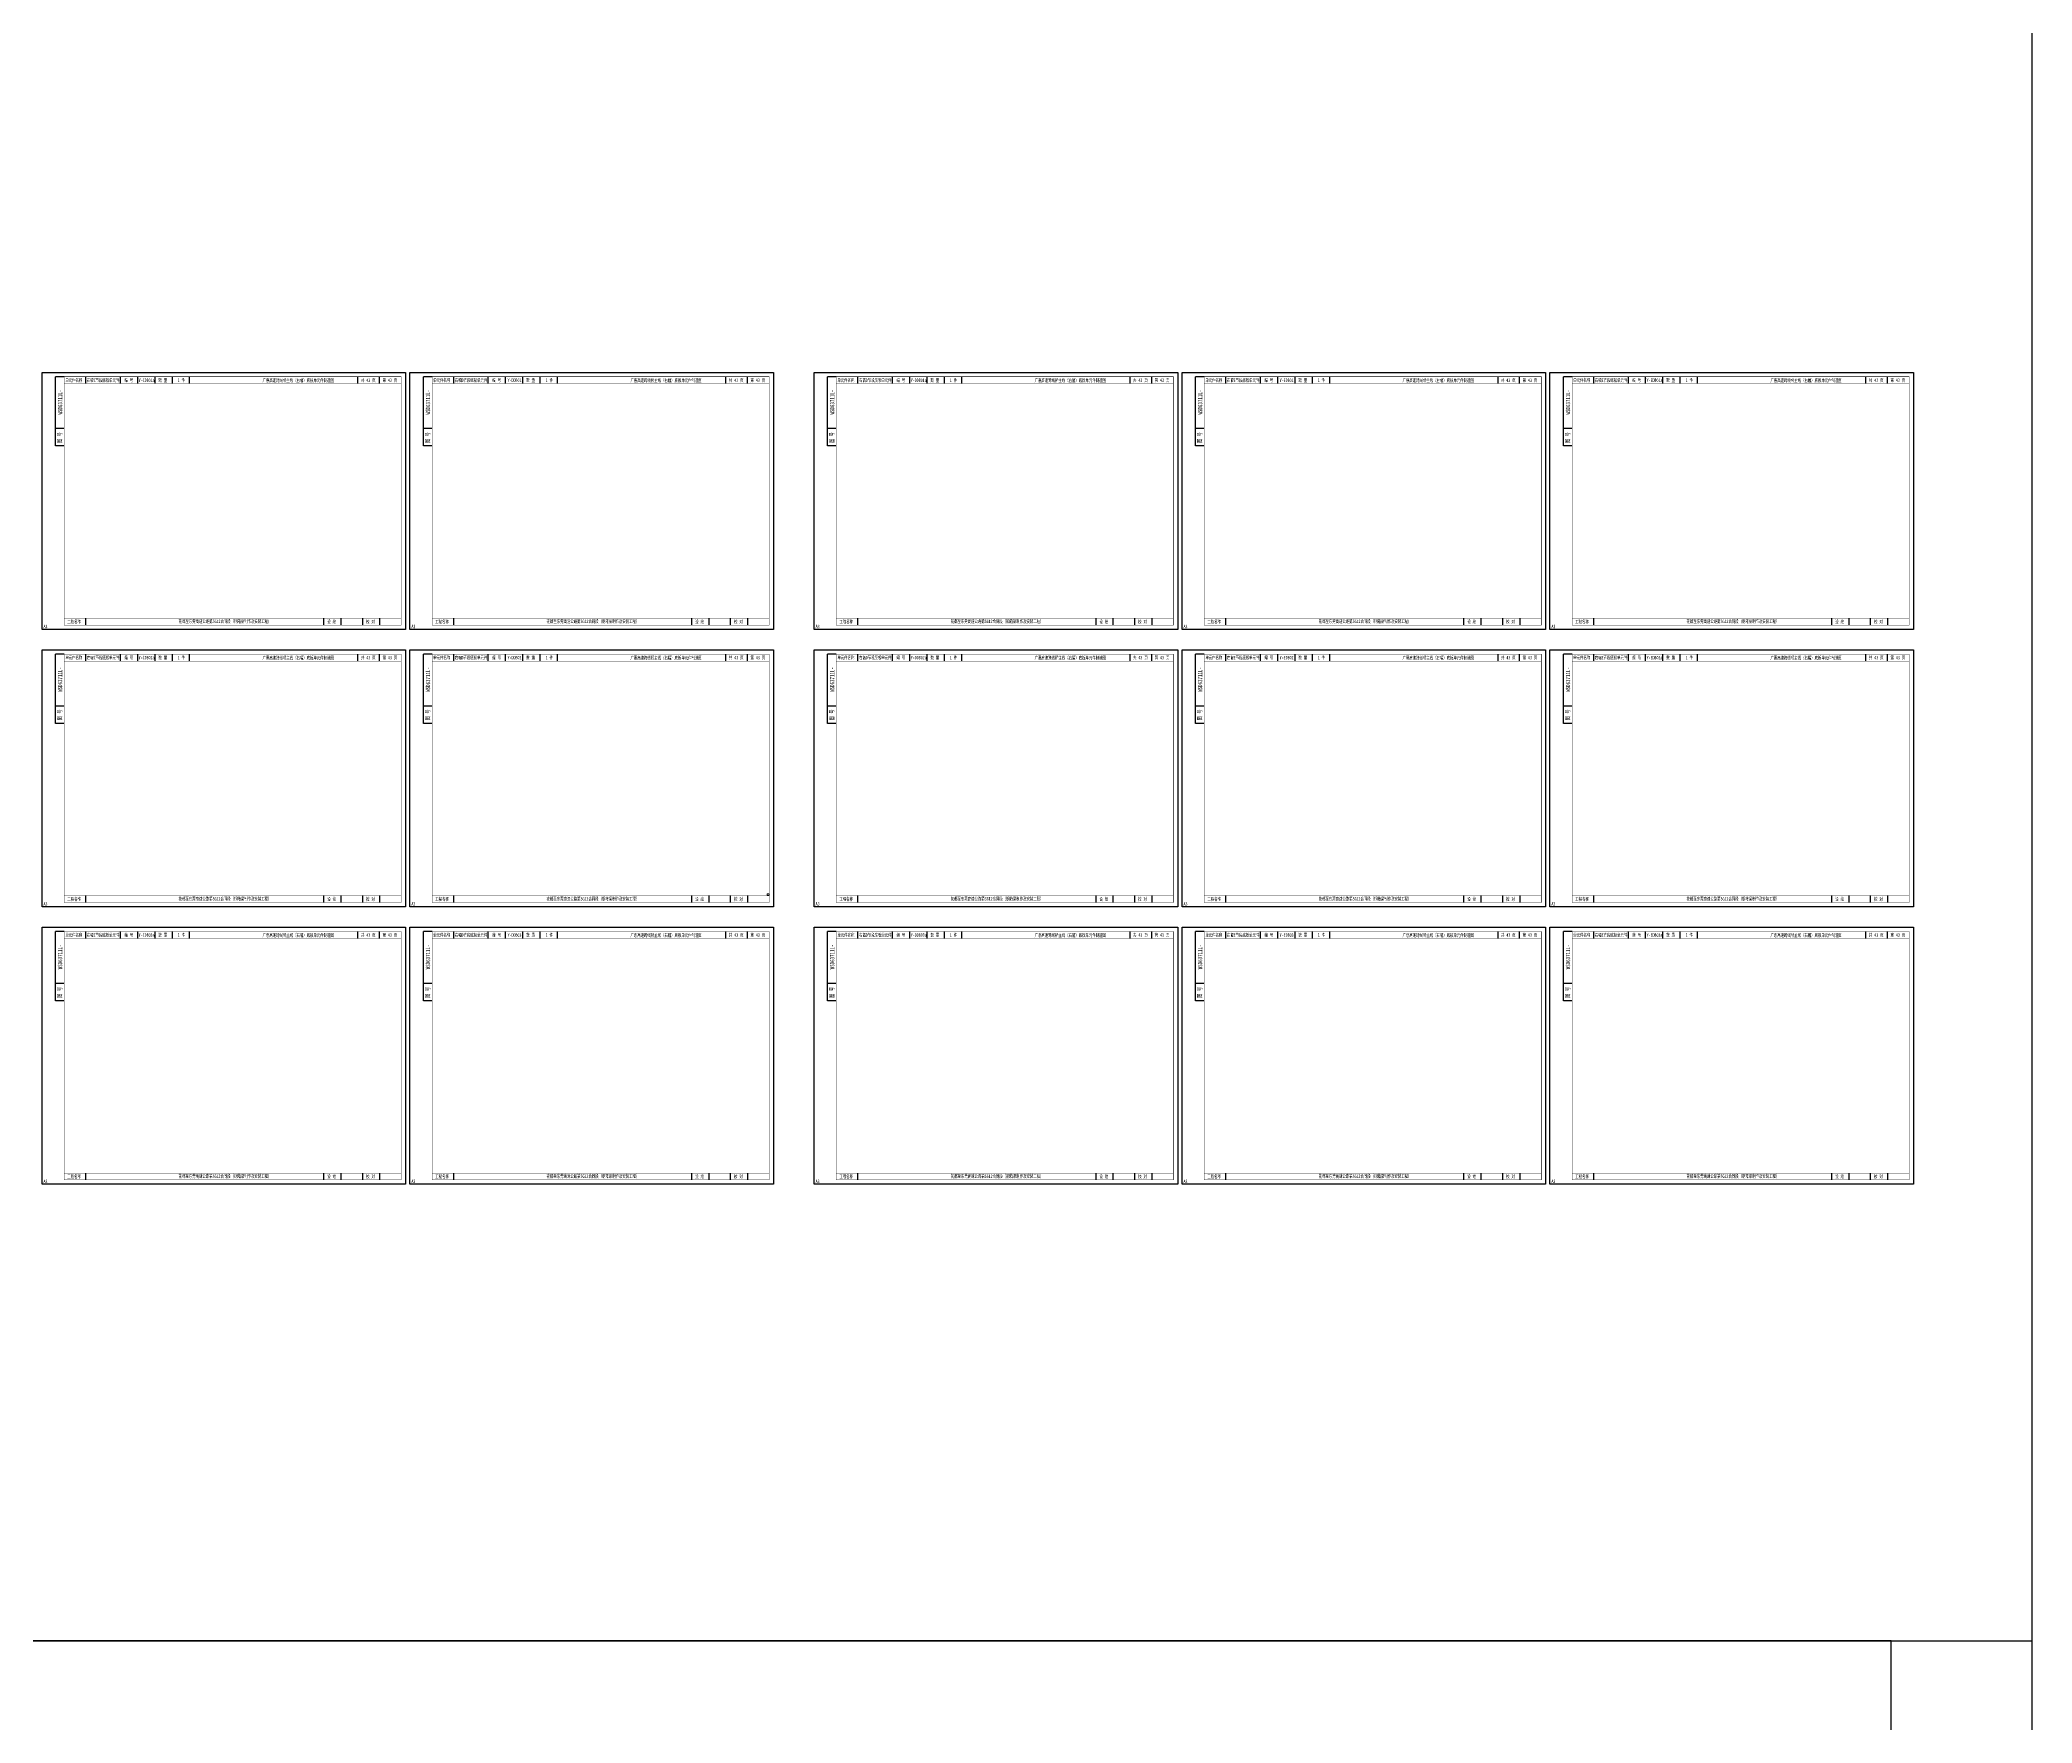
# Model space of a CAD drawing. Extents: x 1629247 to 2251351, y -601856 to -65897.
# Drawn here: x 1953490 to 2057051, y -289876 to -202354 of the extents above; entities that cross this region are included whole.
import ezdxf
from ezdxf.enums import TextEntityAlignment as Align

# ---------------------------------------------------------------- set-up
doc = ezdxf.new("R2010")
doc.units = 0
doc.header["$LTSCALE"] = 2
doc.header["$MEASUREMENT"] = 0
doc.layers.get('0').update_dxf_attribs({"linetype": 'CONTINUOUS'})
doc.layers.add('A3', color=7, linetype='CONTINUOUS')
doc.layers.add('标注层', color=3, linetype='CONTINUOUS', lineweight=13)
doc.styles.add('仿宋', font='仿宋_GB2312_1.ttf', dxfattribs={"width": 0.7})

msp = doc.modelspace()

# ---------------------------------------------------------------- linework, layer by layer
at = {"color": 7, "ltscale": 3}
for points in [[(2057050.8, -99691.1), (1629247.3, -99691.1), (1629247.3, -601856.5), (2057050.8, -601856.5)], [(1834047.6, -285588.8), (2057050.8, -285588.8), (2057050.8, -125579), (1834047.6, -125579)]]:
    msp.add_lwpolyline(points, close=True, dxfattribs=at)
at = {"color": 8, "ltscale": 3}
msp.add_lwpolyline([(1852530.5, -417867.6), (2049720.8, -417867.6), (2049720.8, -285588.8), (1852530.5, -285588.8)], close=True, dxfattribs=at)
at = {"layer": 'A3'}
for p, q in [((1954302.3, -223469.4), (1954302.3, -219869.4)), ((1954752.3, -219869.4), (1954302.3, -219869.4)), ((1955877.3, -220229.4), (1955877.3, -219869.4)), ((1957677.3, -220229.4), (1957677.3, -219869.4)), ((1958577.3, -220229.4), (1958577.3, -219869.4)), ((1959477.3, -220229.4), (1959477.3, -219869.4)), ((1960377.3, -220229.4), (1960377.3, -219869.4)), ((1961277.3, -220229.4), (1961277.3, -219869.4)), ((1970027.5, -220229.4), (1970027.5, -219869.4)), ((1971152.5, -220229.4), (1971152.5, -219869.4)), ((1973427.3, -223469.4), (1973427.3, -219869.4)), ((1973877.3, -219869.4), (1973427.3, -219869.4)), ((1975002.3, -220229.4), (1975002.3, -219869.4)), ((1976802.3, -220229.4), (1976802.3, -219869.4)), ((1977702.3, -220229.4), (1977702.3, -219869.4)), ((1978602.3, -220229.4), (1978602.3, -219869.4)), ((1979502.3, -220229.4), (1979502.3, -219869.4)), ((1980402.3, -220229.4), (1980402.3, -219869.4)), ((1989152.5, -220229.4), (1989152.5, -219869.4)), ((1990277.5, -220229.4), (1990277.5, -219869.4)), ((1994435.8, -223469.4), (1994435.8, -219869.4)), ((1994885.8, -219869.4), (1994435.8, -219869.4)), ((1996010.8, -220229.4), (1996010.8, -219869.4)), ((1997810.8, -220229.4), (1997810.8, -219869.4)), ((1998710.8, -220229.4), (1998710.8, -219869.4)), ((1999610.8, -220229.4), (1999610.8, -219869.4)), ((2000510.8, -220229.4), (2000510.8, -219869.4)), ((2001410.8, -220229.4), (2001410.8, -219869.4)), ((2010161, -220229.4), (2010161, -219869.4)), ((2011286, -220229.4), (2011286, -219869.4)), ((2013560.8, -223469.4), (2013560.8, -219869.4)), ((2014010.8, -219869.4), (2013560.8, -219869.4)), ((2015135.8, -220229.4), (2015135.8, -219869.4)), ((2016935.8, -220229.4), (2016935.8, -219869.4)), ((2017835.8, -220229.4), (2017835.8, -219869.4)), ((2018735.8, -220229.4), (2018735.8, -219869.4)), ((2019635.8, -220229.4), (2019635.8, -219869.4)), ((2020535.8, -220229.4), (2020535.8, -219869.4)), ((2029286, -220229.4), (2029286, -219869.4)), ((2030411, -220229.4), (2030411, -219869.4)), ((2032685.8, -223469.4), (2032685.8, -219869.4)), ((2033135.8, -219869.4), (2032685.8, -219869.4)), ((2034260.8, -220229.4), (2034260.8, -219869.4)), ((2036060.8, -220229.4), (2036060.8, -219869.4)), ((2036960.8, -220229.4), (2036960.8, -219869.4)), ((2037860.8, -220229.4), (2037860.8, -219869.4)), ((2038760.8, -220229.4), (2038760.8, -219869.4)), ((2039660.8, -220229.4), (2039660.8, -219869.4)), ((2048411, -220229.4), (2048411, -219869.4)), ((2049536, -220229.4), (2049536, -219869.4)), ((1954752.3, -222569.4), (1954302.3, -222569.4)), ((1973877.3, -222569.4), (1973427.3, -222569.4)), ((1994885.8, -222569.4), (1994435.8, -222569.4)), ((2014010.8, -222569.4), (2013560.8, -222569.4)), ((2033135.8, -222569.4), (2032685.8, -222569.4)), ((1954752.3, -223469.4), (1954302.3, -223469.4)), ((1973877.3, -223469.4), (1973427.3, -223469.4)), ((1994885.8, -223469.4), (1994435.8, -223469.4)), ((2014010.8, -223469.4), (2013560.8, -223469.4)), ((2033135.8, -223469.4), (2032685.8, -223469.4)), ((1955877.3, -232784.4), (1955877.3, -232424.4)), ((1968256.8, -232784.4), (1968256.8, -232424.4)), ((1969156.8, -232784.4), (1969156.8, -232424.4)), ((1970271, -232784.4), (1970271, -232424.4)), ((1971171, -232784.4), (1971171, -232424.4)), ((1975002.3, -232784.4), (1975002.3, -232424.4)), ((1987381.8, -232784.4), (1987381.8, -232424.4)), ((1988281.8, -232784.4), (1988281.8, -232424.4)), ((1989396, -232784.4), (1989396, -232424.4)), ((1990296, -232784.4), (1990296, -232424.4)), ((1996010.8, -232784.4), (1996010.8, -232424.4)), ((2008390.2, -232784.4), (2008390.2, -232424.4)), ((2009290.2, -232784.4), (2009290.2, -232424.4)), ((2010404.5, -232784.4), (2010404.5, -232424.4)), ((2011304.5, -232784.4), (2011304.5, -232424.4)), ((2015135.8, -232784.4), (2015135.8, -232424.4)), ((2027515.2, -232784.4), (2027515.2, -232424.4)), ((2028415.2, -232784.4), (2028415.2, -232424.4)), ((2029529.5, -232784.4), (2029529.5, -232424.4)), ((2030429.5, -232784.4), (2030429.5, -232424.4)), ((2034260.8, -232784.4), (2034260.8, -232424.4)), ((2046640.2, -232784.4), (2046640.2, -232424.4)), ((2047540.2, -232784.4), (2047540.2, -232424.4)), ((2048654.5, -232784.4), (2048654.5, -232424.4)), ((2049554.5, -232784.4), (2049554.5, -232424.4)), ((1954302.3, -237893.4), (1954302.3, -234293.4)), ((1954752.3, -234293.4), (1954302.3, -234293.4)), ((1955877.3, -234653.4), (1955877.3, -234293.4)), ((1957677.3, -234653.4), (1957677.3, -234293.4)), ((1958577.3, -234653.4), (1958577.3, -234293.4)), ((1959477.3, -234653.4), (1959477.3, -234293.4)), ((1960377.3, -234653.4), (1960377.3, -234293.4)), ((1961277.3, -234653.4), (1961277.3, -234293.4)), ((1970027.5, -234653.4), (1970027.5, -234293.4)), ((1971152.5, -234653.4), (1971152.5, -234293.4)), ((1973427.3, -237893.4), (1973427.3, -234293.4)), ((1973877.3, -234293.4), (1973427.3, -234293.4)), ((1975002.3, -234653.4), (1975002.3, -234293.4)), ((1976802.3, -234653.4), (1976802.3, -234293.4)), ((1977702.3, -234653.4), (1977702.3, -234293.4)), ((1978602.3, -234653.4), (1978602.3, -234293.4)), ((1979502.3, -234653.4), (1979502.3, -234293.4)), ((1980402.3, -234653.4), (1980402.3, -234293.4)), ((1989152.5, -234653.4), (1989152.5, -234293.4)), ((1990277.5, -234653.4), (1990277.5, -234293.4)), ((1994435.8, -237893.4), (1994435.8, -234293.4)), ((1994885.8, -234293.4), (1994435.8, -234293.4)), ((1996010.8, -234653.4), (1996010.8, -234293.4)), ((1997810.8, -234653.4), (1997810.8, -234293.4)), ((1998710.8, -234653.4), (1998710.8, -234293.4)), ((1999610.8, -234653.4), (1999610.8, -234293.4)), ((2000510.8, -234653.4), (2000510.8, -234293.4)), ((2001410.8, -234653.4), (2001410.8, -234293.4)), ((2010161, -234653.4), (2010161, -234293.4)), ((2011286, -234653.4), (2011286, -234293.4)), ((2013560.8, -237893.4), (2013560.8, -234293.4)), ((2014010.8, -234293.4), (2013560.8, -234293.4)), ((2015135.8, -234653.4), (2015135.8, -234293.4)), ((2016935.8, -234653.4), (2016935.8, -234293.4)), ((2017835.8, -234653.4), (2017835.8, -234293.4)), ((2018735.8, -234653.4), (2018735.8, -234293.4)), ((2019635.8, -234653.4), (2019635.8, -234293.4)), ((2020535.8, -234653.4), (2020535.8, -234293.4)), ((2029286, -234653.4), (2029286, -234293.4)), ((2030411, -234653.4), (2030411, -234293.4)), ((2032685.8, -237893.4), (2032685.8, -234293.4)), ((2033135.8, -234293.4), (2032685.8, -234293.4)), ((2034260.8, -234653.4), (2034260.8, -234293.4)), ((2036060.8, -234653.4), (2036060.8, -234293.4)), ((2036960.8, -234653.4), (2036960.8, -234293.4)), ((2037860.8, -234653.4), (2037860.8, -234293.4)), ((2038760.8, -234653.4), (2038760.8, -234293.4)), ((2039660.8, -234653.4), (2039660.8, -234293.4)), ((2048411, -234653.4), (2048411, -234293.4)), ((2049536, -234653.4), (2049536, -234293.4)), ((1954752.3, -236993.4), (1954302.3, -236993.4)), ((1973877.3, -236993.4), (1973427.3, -236993.4)), ((1994885.8, -236993.4), (1994435.8, -236993.4)), ((2014010.8, -236993.4), (2013560.8, -236993.4)), ((2033135.8, -236993.4), (2032685.8, -236993.4)), ((1954752.3, -237893.4), (1954302.3, -237893.4)), ((1973877.3, -237893.4), (1973427.3, -237893.4)), ((1994885.8, -237893.4), (1994435.8, -237893.4)), ((2014010.8, -237893.4), (2013560.8, -237893.4)), ((2033135.8, -237893.4), (2032685.8, -237893.4)), ((1955877.3, -247208.4), (1955877.3, -246848.4)), ((1968256.8, -247208.4), (1968256.8, -246848.4)), ((1969156.8, -247208.4), (1969156.8, -246848.4)), ((1970271, -247208.4), (1970271, -246848.4)), ((1971171, -247208.4), (1971171, -246848.4)), ((1975002.3, -247208.4), (1975002.3, -246848.4)), ((1987381.8, -247208.4), (1987381.8, -246848.4)), ((1988281.8, -247208.4), (1988281.8, -246848.4)), ((1989396, -247208.4), (1989396, -246848.4)), ((1990296, -247208.4), (1990296, -246848.4)), ((1996010.8, -247208.4), (1996010.8, -246848.4)), ((2008390.2, -247208.4), (2008390.2, -246848.4)), ((2009290.2, -247208.4), (2009290.2, -246848.4)), ((2010404.5, -247208.4), (2010404.5, -246848.4)), ((2011304.5, -247208.4), (2011304.5, -246848.4)), ((2015135.8, -247208.4), (2015135.8, -246848.4)), ((2027515.2, -247208.4), (2027515.2, -246848.4)), ((2028415.2, -247208.4), (2028415.2, -246848.4)), ((2029529.5, -247208.4), (2029529.5, -246848.4)), ((2030429.5, -247208.4), (2030429.5, -246848.4)), ((2034260.8, -247208.4), (2034260.8, -246848.4)), ((2046640.2, -247208.4), (2046640.2, -246848.4)), ((2047540.2, -247208.4), (2047540.2, -246848.4)), ((2048654.5, -247208.4), (2048654.5, -246848.4)), ((2049554.5, -247208.4), (2049554.5, -246848.4)), ((1954302.3, -252317.3), (1954302.3, -248717.3)), ((1954752.3, -248717.3), (1954302.3, -248717.3)), ((1955877.3, -249077.3), (1955877.3, -248717.3)), ((1957677.3, -249077.3), (1957677.3, -248717.3)), ((1958577.3, -249077.3), (1958577.3, -248717.3)), ((1959477.3, -249077.3), (1959477.3, -248717.3)), ((1960377.3, -249077.3), (1960377.3, -248717.3)), ((1961277.3, -249077.3), (1961277.3, -248717.3)), ((1970027.5, -249077.3), (1970027.5, -248717.3)), ((1971152.5, -249077.3), (1971152.5, -248717.3)), ((1973427.3, -252317.3), (1973427.3, -248717.3)), ((1973877.3, -248717.3), (1973427.3, -248717.3)), ((1975002.3, -249077.3), (1975002.3, -248717.3)), ((1976802.3, -249077.3), (1976802.3, -248717.3)), ((1977702.3, -249077.3), (1977702.3, -248717.3)), ((1978602.3, -249077.3), (1978602.3, -248717.3)), ((1979502.3, -249077.3), (1979502.3, -248717.3)), ((1980402.3, -249077.3), (1980402.3, -248717.3)), ((1989152.5, -249077.3), (1989152.5, -248717.3)), ((1990277.5, -249077.3), (1990277.5, -248717.3)), ((1994435.8, -252317.3), (1994435.8, -248717.3)), ((1994885.8, -248717.3), (1994435.8, -248717.3)), ((1996010.8, -249077.3), (1996010.8, -248717.3)), ((1997810.8, -249077.3), (1997810.8, -248717.3)), ((1998710.8, -249077.3), (1998710.8, -248717.3)), ((1999610.8, -249077.3), (1999610.8, -248717.3)), ((2000510.8, -249077.3), (2000510.8, -248717.3)), ((2001410.8, -249077.3), (2001410.8, -248717.3)), ((2010161, -249077.3), (2010161, -248717.3)), ((2011286, -249077.3), (2011286, -248717.3)), ((2013560.8, -252317.3), (2013560.8, -248717.3)), ((2014010.8, -248717.3), (2013560.8, -248717.3)), ((2015135.8, -249077.3), (2015135.8, -248717.3)), ((2016935.8, -249077.3), (2016935.8, -248717.3)), ((2017835.8, -249077.3), (2017835.8, -248717.3)), ((2018735.8, -249077.3), (2018735.8, -248717.3)), ((2019635.8, -249077.3), (2019635.8, -248717.3)), ((2020535.8, -249077.3), (2020535.8, -248717.3)), ((2029286, -249077.3), (2029286, -248717.3)), ((2030411, -249077.3), (2030411, -248717.3)), ((2032685.8, -252317.3), (2032685.8, -248717.3)), ((2033135.8, -248717.3), (2032685.8, -248717.3)), ((2034260.8, -249077.3), (2034260.8, -248717.3)), ((2036060.8, -249077.3), (2036060.8, -248717.3)), ((2036960.8, -249077.3), (2036960.8, -248717.3)), ((2037860.8, -249077.3), (2037860.8, -248717.3)), ((2038760.8, -249077.3), (2038760.8, -248717.3)), ((2039660.8, -249077.3), (2039660.8, -248717.3)), ((2048411, -249077.3), (2048411, -248717.3)), ((2049536, -249077.3), (2049536, -248717.3)), ((1954752.3, -251417.3), (1954302.3, -251417.3)), ((1973877.3, -251417.3), (1973427.3, -251417.3)), ((1994885.8, -251417.3), (1994435.8, -251417.3)), ((2014010.8, -251417.3), (2013560.8, -251417.3)), ((2033135.8, -251417.3), (2032685.8, -251417.3)), ((1954752.3, -252317.3), (1954302.3, -252317.3)), ((1973877.3, -252317.3), (1973427.3, -252317.3)), ((1994885.8, -252317.3), (1994435.8, -252317.3)), ((2014010.8, -252317.3), (2013560.8, -252317.3)), ((2033135.8, -252317.3), (2032685.8, -252317.3)), ((1955877.3, -261632.3), (1955877.3, -261272.3)), ((1968256.8, -261632.3), (1968256.8, -261272.3)), ((1969156.8, -261632.3), (1969156.8, -261272.3)), ((1970271, -261632.3), (1970271, -261272.3)), ((1971171, -261632.3), (1971171, -261272.3)), ((1975002.3, -261632.3), (1975002.3, -261272.3)), ((1987381.8, -261632.3), (1987381.8, -261272.3)), ((1988281.8, -261632.3), (1988281.8, -261272.3)), ((1989396, -261632.3), (1989396, -261272.3)), ((1990296, -261632.3), (1990296, -261272.3)), ((1996010.8, -261632.3), (1996010.8, -261272.3)), ((2008390.2, -261632.3), (2008390.2, -261272.3)), ((2009290.2, -261632.3), (2009290.2, -261272.3)), ((2010404.5, -261632.3), (2010404.5, -261272.3)), ((2011304.5, -261632.3), (2011304.5, -261272.3)), ((2015135.8, -261632.3), (2015135.8, -261272.3)), ((2027515.2, -261632.3), (2027515.2, -261272.3)), ((2028415.2, -261632.3), (2028415.2, -261272.3)), ((2029529.5, -261632.3), (2029529.5, -261272.3)), ((2030429.5, -261632.3), (2030429.5, -261272.3)), ((2034260.8, -261632.3), (2034260.8, -261272.3)), ((2046640.2, -261632.3), (2046640.2, -261272.3)), ((2047540.2, -261632.3), (2047540.2, -261272.3)), ((2048654.5, -261632.3), (2048654.5, -261272.3)), ((2049554.5, -261632.3), (2049554.5, -261272.3))]:
    msp.add_line(p, q, dxfattribs=at)
for points in [[(1972502.5, -219644.4), (1972502.5, -233009.4), (1953602.5, -233009.4), (1953602.5, -219644.4)], [(1991627.5, -219644.4), (1991627.5, -233009.4), (1972727.5, -233009.4), (1972727.5, -219644.4)], [(2012636, -219644.4), (2012636, -233009.4), (1993736, -233009.4), (1993736, -219644.4)], [(2031761, -219644.4), (2031761, -233009.4), (2012861, -233009.4), (2012861, -219644.4)], [(2050886, -219644.4), (2050886, -233009.4), (2031986, -233009.4), (2031986, -219644.4)], [(1972502.5, -234068.4), (1972502.5, -247433.4), (1953602.5, -247433.4), (1953602.5, -234068.4)], [(1991627.5, -234068.4), (1991627.5, -247433.4), (1972727.5, -247433.4), (1972727.5, -234068.4)], [(2012636, -234068.4), (2012636, -247433.4), (1993736, -247433.4), (1993736, -234068.4)], [(2031761, -234068.4), (2031761, -247433.4), (2012861, -247433.4), (2012861, -234068.4)], [(2050886, -234068.4), (2050886, -247433.4), (2031986, -247433.4), (2031986, -234068.4)], [(1972502.5, -248492.3), (1972502.5, -261857.3), (1953602.5, -261857.3), (1953602.5, -248492.3)], [(1991627.5, -248492.3), (1991627.5, -261857.3), (1972727.5, -261857.3), (1972727.5, -248492.3)], [(2012636, -248492.3), (2012636, -261857.3), (1993736, -261857.3), (1993736, -248492.3)], [(2031761, -248492.3), (2031761, -261857.3), (2012861, -261857.3), (2012861, -248492.3)], [(2050886, -248492.3), (2050886, -261857.3), (2031986, -261857.3), (2031986, -248492.3)]]:
    msp.add_lwpolyline(points, close=True, dxfattribs=at)
for points, const_width in [([(1954752.3, -219869.4), (1972277.5, -219869.4), (1972277.5, -232784.4), (1954752.3, -232784.4), (1954752.3, -219869.4)], 22.5), ([(1954752.3, -220229.4), (1972277.5, -220229.4)], 18), ([(1973877.3, -219869.4), (1991402.5, -219869.4), (1991402.5, -232784.4), (1973877.3, -232784.4), (1973877.3, -219869.4)], 22.5), ([(1973877.3, -220229.4), (1991402.5, -220229.4)], 18), ([(1994885.8, -219869.4), (2012411, -219869.4), (2012411, -232784.4), (1994885.8, -232784.4), (1994885.8, -219869.4)], 22.5), ([(1994885.8, -220229.4), (2012411, -220229.4)], 18), ([(2014010.8, -219869.4), (2031536, -219869.4), (2031536, -232784.4), (2014010.8, -232784.4), (2014010.8, -219869.4)], 22.5), ([(2014010.8, -220229.4), (2031536, -220229.4)], 18), ([(2033135.8, -219869.4), (2050661, -219869.4), (2050661, -232784.4), (2033135.8, -232784.4), (2033135.8, -219869.4)], 22.5), ([(2033135.8, -220229.4), (2050661, -220229.4)], 18), ([(1954752.3, -232424.4), (1972277.5, -232424.4)], 18), ([(1973877.3, -232424.4), (1991402.5, -232424.4)], 18), ([(1994885.8, -232424.4), (2012411, -232424.4)], 18), ([(2014010.8, -232424.4), (2031536, -232424.4)], 18), ([(2033135.8, -232424.4), (2050661, -232424.4)], 18), ([(1954752.3, -234293.4), (1972277.5, -234293.4), (1972277.5, -247208.4), (1954752.3, -247208.4), (1954752.3, -234293.4)], 22.5), ([(1954752.3, -234653.4), (1972277.5, -234653.4)], 18), ([(1973877.3, -234293.4), (1991402.5, -234293.4), (1991402.5, -247208.4), (1973877.3, -247208.4), (1973877.3, -234293.4)], 22.5), ([(1973877.3, -234653.4), (1991402.5, -234653.4)], 18), ([(1994885.8, -234293.4), (2012411, -234293.4), (2012411, -247208.4), (1994885.8, -247208.4), (1994885.8, -234293.4)], 22.5), ([(1994885.8, -234653.4), (2012411, -234653.4)], 18), ([(2014010.8, -234293.4), (2031536, -234293.4), (2031536, -247208.4), (2014010.8, -247208.4), (2014010.8, -234293.4)], 22.5), ([(2014010.8, -234653.4), (2031536, -234653.4)], 18), ([(2033135.8, -234293.4), (2050661, -234293.4), (2050661, -247208.4), (2033135.8, -247208.4), (2033135.8, -234293.4)], 22.5), ([(2033135.8, -234653.4), (2050661, -234653.4)], 18), ([(1954752.3, -246848.4), (1972277.5, -246848.4)], 18), ([(1973877.3, -246848.4), (1991402.5, -246848.4)], 18), ([(1994885.8, -246848.4), (2012411, -246848.4)], 18), ([(2014010.8, -246848.4), (2031536, -246848.4)], 18), ([(2033135.8, -246848.4), (2050661, -246848.4)], 18), ([(1954752.3, -248717.3), (1972277.5, -248717.3), (1972277.5, -261632.3), (1954752.3, -261632.3), (1954752.3, -248717.3)], 22.5), ([(1954752.3, -249077.3), (1972277.5, -249077.3)], 18), ([(1973877.3, -248717.3), (1991402.5, -248717.3), (1991402.5, -261632.3), (1973877.3, -261632.3), (1973877.3, -248717.3)], 22.5), ([(1973877.3, -249077.3), (1991402.5, -249077.3)], 18), ([(1994885.8, -248717.3), (2012411, -248717.3), (2012411, -261632.3), (1994885.8, -261632.3), (1994885.8, -248717.3)], 22.5), ([(1994885.8, -249077.3), (2012411, -249077.3)], 18), ([(2014010.8, -248717.3), (2031536, -248717.3), (2031536, -261632.3), (2014010.8, -261632.3), (2014010.8, -248717.3)], 22.5), ([(2014010.8, -249077.3), (2031536, -249077.3)], 18), ([(2033135.8, -248717.3), (2050661, -248717.3), (2050661, -261632.3), (2033135.8, -261632.3), (2033135.8, -248717.3)], 22.5), ([(2033135.8, -249077.3), (2050661, -249077.3)], 18), ([(1954752.3, -261272.3), (1972277.5, -261272.3)], 18), ([(1973877.3, -261272.3), (1991402.5, -261272.3)], 18), ([(1994885.8, -261272.3), (2012411, -261272.3)], 18), ([(2014010.8, -261272.3), (2031536, -261272.3)], 18), ([(2033135.8, -261272.3), (2050661, -261272.3)], 18)]:
    msp.add_lwpolyline(points, dxfattribs=dict(at, const_width=const_width))
at = {"layer": '标注层', "color": 7}
msp.add_lwpolyline([(1991402.5, -246848.4), (1991302.5, -246848.4), (1991302.5, -246748.4), (1991402.5, -246748.4)], close=True, dxfattribs=at)

# ---------------------------------------------------------------- texts
at = {"layer": 'A3', "color": 7, "linetype": 'Continuous', "style": '仿宋', "width": 0.7}
for s, p in [('单元件名称', (1954814.8, -220139.6)), ('编 号', (1957883.2, -220139.6)), ('数 量', (1959649.7, -220139.6)), ('共 43 页', (1970179.8, -220139.6)), ('第 43 页', (1971304.8, -220139.6)), ('单元件名称', (1973939.8, -220139.6)), ('编 号', (1977008.2, -220139.6)), ('数 量', (1978774.7, -220139.6)), ('共 43 页', (1989304.8, -220139.6)), ('第 43 页', (1990429.8, -220139.6)), ('单元件名称', (1994948.3, -220139.6)), ('编 号', (1998016.7, -220139.6)), ('数 量', (1999783.1, -220139.6)), ('共 43 页', (2010313.3, -220139.6)), ('第 43 页', (2011438.3, -220139.6)), ('单元件名称', (2014073.3, -220139.6)), ('编 号', (2017141.7, -220139.6)), ('数 量', (2018908.1, -220139.6)), ('共 43 页', (2029438.3, -220139.6)), ('第 43 页', (2030563.3, -220139.6)), ('单元件名称', (2033198.3, -220139.6)), ('编 号', (2036266.7, -220139.6)), ('数 量', (2038033.1, -220139.6)), ('共 43 页', (2048563.3, -220139.6)), ('第 43 页', (2049688.3, -220139.6)), ('工程名称', (1954917.9, -232694.6)), ('花都至东莞高速公路第SG12合同段（钢箱梁制作及安装工程）', (1960704, -232676.9)), ('设 绘', (1968432.3, -232694.6)), ('校 对', (1970446.6, -232694.6)), ('工程名称', (1974042.9, -232694.6)), ('花都至东莞高速公路第SG12合同段（钢箱梁制作及安装工程）', (1979829, -232676.9)), ('设 绘', (1987557.3, -232694.6)), ('校 对', (1989571.6, -232694.6)), ('工程名称', (1995051.4, -232694.6)), ('花都至东莞高速公路第SG12合同段（钢箱梁制作及安装工程）', (2000837.5, -232676.9)), ('设 绘', (2008565.8, -232694.6)), ('校 对', (2010580, -232694.6)), ('工程名称', (2014176.4, -232694.6)), ('花都至东莞高速公路第SG12合同段（钢箱梁制作及安装工程）', (2019962.5, -232676.9)), ('设 绘', (2027690.8, -232694.6)), ('校 对', (2029705, -232694.6)), ('工程名称', (2033301.4, -232694.6)), ('花都至东莞高速公路第SG12合同段（钢箱梁制作及安装工程）', (2039087.5, -232676.9)), ('设 绘', (2046815.8, -232694.6)), ('校 对', (2048830, -232694.6)), ('单元件名称', (1954814.8, -234563.5)), ('编 号', (1957883.2, -234563.5)), ('数 量', (1959649.7, -234563.5)), ('共 43 页', (1970179.8, -234563.5)), ('第 43 页', (1971304.8, -234563.5)), ('单元件名称', (1973939.8, -234563.5)), ('编 号', (1977008.2, -234563.5)), ('数 量', (1978774.7, -234563.5)), ('共 43 页', (1989304.8, -234563.5)), ('第 43 页', (1990429.8, -234563.5)), ('单元件名称', (1994948.3, -234563.5)), ('编 号', (1998016.7, -234563.5)), ('数 量', (1999783.1, -234563.5)), ('共 43 页', (2010313.3, -234563.5)), ('第 43 页', (2011438.3, -234563.5)), ('单元件名称', (2014073.3, -234563.5)), ('编 号', (2017141.7, -234563.5)), ('数 量', (2018908.1, -234563.5)), ('共 43 页', (2029438.3, -234563.5)), ('第 43 页', (2030563.3, -234563.5)), ('单元件名称', (2033198.3, -234563.5)), ('编 号', (2036266.7, -234563.5)), ('数 量', (2038033.1, -234563.5)), ('共 43 页', (2048563.3, -234563.5)), ('第 43 页', (2049688.3, -234563.5)), ('工程名称', (1954917.9, -247118.5)), ('花都至东莞高速公路第SG12合同段（钢箱梁制作及安装工程）', (1960704, -247100.8)), ('设 绘', (1968432.3, -247118.5)), ('校 对', (1970446.6, -247118.5)), ('工程名称', (1974042.9, -247118.5)), ('花都至东莞高速公路第SG12合同段（钢箱梁制作及安装工程）', (1979829, -247100.8)), ('设 绘', (1987557.3, -247118.5)), ('校 对', (1989571.6, -247118.5)), ('工程名称', (1995051.4, -247118.5)), ('花都至东莞高速公路第SG12合同段（钢箱梁制作及安装工程）', (2000837.5, -247100.8)), ('设 绘', (2008565.8, -247118.5)), ('校 对', (2010580, -247118.5)), ('工程名称', (2014176.4, -247118.5)), ('花都至东莞高速公路第SG12合同段（钢箱梁制作及安装工程）', (2019962.5, -247100.8)), ('设 绘', (2027690.8, -247118.5)), ('校 对', (2029705, -247118.5)), ('工程名称', (2033301.4, -247118.5)), ('花都至东莞高速公路第SG12合同段（钢箱梁制作及安装工程）', (2039087.5, -247100.8)), ('设 绘', (2046815.8, -247118.5)), ('校 对', (2048830, -247118.5)), ('单元件名称', (1954814.8, -248987.5)), ('编 号', (1957883.2, -248987.5)), ('数 量', (1959649.7, -248987.5)), ('共 43 页', (1970179.8, -248987.5)), ('第 43 页', (1971304.8, -248987.5)), ('单元件名称', (1973939.8, -248987.5)), ('编 号', (1977008.2, -248987.5)), ('数 量', (1978774.7, -248987.5)), ('共 43 页', (1989304.8, -248987.5)), ('第 43 页', (1990429.8, -248987.5)), ('单元件名称', (1994948.3, -248987.5)), ('编 号', (1998016.7, -248987.5)), ('数 量', (1999783.1, -248987.5)), ('共 43 页', (2010313.3, -248987.5)), ('第 43 页', (2011438.3, -248987.5)), ('单元件名称', (2014073.3, -248987.5)), ('编 号', (2017141.7, -248987.5)), ('数 量', (2018908.1, -248987.5)), ('共 43 页', (2029438.3, -248987.5)), ('第 43 页', (2030563.3, -248987.5)), ('单元件名称', (2033198.3, -248987.5)), ('编 号', (2036266.7, -248987.5)), ('数 量', (2038033.1, -248987.5)), ('共 43 页', (2048563.3, -248987.5)), ('第 43 页', (2049688.3, -248987.5)), ('工程名称', (1954917.9, -261542.5)), ('花都至东莞高速公路第SG12合同段（钢箱梁制作及安装工程）', (1960704, -261524.8)), ('设 绘', (1968432.3, -261542.5)), ('校 对', (1970446.6, -261542.5)), ('工程名称', (1974042.9, -261542.5)), ('花都至东莞高速公路第SG12合同段（钢箱梁制作及安装工程）', (1979829, -261524.8)), ('设 绘', (1987557.3, -261542.5)), ('校 对', (1989571.6, -261542.5)), ('工程名称', (1995051.4, -261542.5)), ('花都至东莞高速公路第SG12合同段（钢箱梁制作及安装工程）', (2000837.5, -261524.8)), ('设 绘', (2008565.8, -261542.5)), ('校 对', (2010580, -261542.5)), ('工程名称', (2014176.4, -261542.5)), ('花都至东莞高速公路第SG12合同段（钢箱梁制作及安装工程）', (2019962.5, -261524.8)), ('设 绘', (2027690.8, -261542.5)), ('校 对', (2029705, -261542.5)), ('工程名称', (2033301.4, -261542.5)), ('花都至东莞高速公路第SG12合同段（钢箱梁制作及安装工程）', (2039087.5, -261524.8)), ('设 绘', (2046815.8, -261542.5)), ('校 对', (2048830, -261542.5))]:
    msp.add_text(s, height=180, dxfattribs=at).set_placement(p)
at = {"layer": 'A3', "color": 6, "linetype": 'Continuous', "style": '仿宋', "width": 0.7}
for s, p in [('右幅C节段底板单元件', (1956779.4, -220139.6)), ('Y-CDB01a', (1959037.9, -220139.6)), ('1 件', (1960847.1, -220139.6)), ('右幅D节段底板单元件', (1975904.4, -220139.6)), ('Y-DDB01', (1978162.9, -220139.6)), ('1 件', (1979972.1, -220139.6)), ('右幅D节段底板单元件', (1996912.9, -220139.6)), ('Y-DDB01a', (1999171.4, -220139.6)), ('1 件', (2000980.6, -220139.6)), ('右幅E节段底板单元件', (2016037.9, -220139.6)), ('Y-EDB01', (2018296.4, -220139.6)), ('1 件', (2020105.6, -220139.6)), ('右幅E节段底板单元件', (2035162.9, -220139.6)), ('Y-EDB01a', (2037421.4, -220139.6)), ('1 件', (2039230.6, -220139.6)), ('右幅C节段底板单元件', (1956779.4, -234563.5)), ('Y-CDB02a', (1959037.9, -234563.5)), ('1 件', (1960847.1, -234563.5)), ('右幅D节段底板单元件', (1975904.4, -234563.5)), ('Y-DDB02', (1978162.9, -234563.5)), ('1 件', (1979972.1, -234563.5)), ('右幅D节段底板单元件', (1996912.9, -234563.5)), ('Y-DDB02a', (1999171.4, -234563.5)), ('1 件', (2000980.6, -234563.5)), ('右幅E节段底板单元件', (2016037.9, -234563.5)), ('Y-EDB02', (2018296.4, -234563.5)), ('1 件', (2020105.6, -234563.5)), ('右幅E节段底板单元件', (2035162.9, -234563.5)), ('Y-EDB02a', (2037421.4, -234563.5)), ('1 件', (2039230.6, -234563.5)), ('右幅C节段底板单元件', (1956779.4, -248987.5)), ('Y-CDB03a', (1959037.9, -248987.5)), ('1 件', (1960847.1, -248987.5)), ('右幅D节段底板单元件', (1975904.4, -248987.5)), ('Y-DDB03', (1978162.9, -248987.5)), ('1 件', (1979972.1, -248987.5)), ('右幅D节段底板单元件', (1996912.9, -248987.5)), ('Y-DDB03a', (1999171.4, -248987.5)), ('1 件', (2000980.6, -248987.5)), ('右幅E节段底板单元件', (2016037.9, -248987.5)), ('Y-EDB03', (2018296.4, -248987.5)), ('1 件', (2020105.6, -248987.5)), ('右幅E节段底板单元件', (2035162.9, -248987.5)), ('Y-EDB03a', (2037421.4, -248987.5)), ('1 件', (2039230.6, -248987.5))]:
    msp.add_text(s, height=180, dxfattribs=at).set_placement(p, align=Align.CENTER)
for p in [(1965066.2, -220150.3), (1984191.2, -220150.3), (2005199.6, -220150.3), (2024324.6, -220150.3), (2043449.6, -220150.3), (1965066.2, -234574.2), (1984191.2, -234574.2), (2005199.6, -234574.2), (2024324.6, -234574.2), (2043449.6, -234574.2), (1965066.2, -248998.1), (1984191.2, -248998.1), (2005199.6, -248998.1), (2024324.6, -248998.1), (2043449.6, -248998.1)]:
    msp.add_text('广惠高速跨线桥主线（右幅）底板单元件制造图', height=180, dxfattribs=at).set_placement(p)
at = {"layer": 'A3', "color": 7, "linetype": 'Continuous', "style": '仿宋', "width": 0.7}
for p in [(1954653, -221188.1), (1973778, -221188.1), (1994786.5, -221188.1), (2013911.5, -221188.1), (2033036.5, -221188.1), (1954653, -235612), (1973778, -235612), (1994786.5, -235612), (2013911.5, -235612), (2033036.5, -235612), (1954653, -250036), (1973778, -250036), (1994786.5, -250036), (2013911.5, -250036), (2033036.5, -250036)]:
    msp.add_text('WSD63711L-', height=225, rotation=90, dxfattribs=at).set_placement(p, align=Align.CENTER)
for p in [(1954636.7, -223318.4), (1973761.7, -223318.4), (1994770.2, -223318.4), (2013895.2, -223318.4), (2033020.2, -223318.4), (1954636.7, -237742.3), (1973761.7, -237742.3), (1994770.2, -237742.3), (2013895.2, -237742.3), (2033020.2, -237742.3), (1954636.7, -252166.3), (1973761.7, -252166.3), (1994770.2, -252166.3), (2013895.2, -252166.3), (2033020.2, -252166.3)]:
    msp.add_text('图 号', height=225, rotation=90, dxfattribs=at).set_placement(p)
for p in [(1953783.1, -232944.1), (1972908.1, -232944.1), (1993916.6, -232944.1), (2013041.6, -232944.1), (2032166.6, -232944.1), (1953783.1, -247368.1), (1972908.1, -247368.1), (1993916.6, -247368.1), (2013041.6, -247368.1), (2013041.6, -247368.1), (2032166.6, -247368.1), (1953783.1, -261792), (1972908.1, -261792), (1993916.6, -261792), (2013041.6, -261792), (2013041.6, -261792), (2032166.6, -261792)]:
    msp.add_text('A3', height=180, dxfattribs=at).set_placement(p, align=Align.CENTER)

doc.saveas('drawing.dxf')
